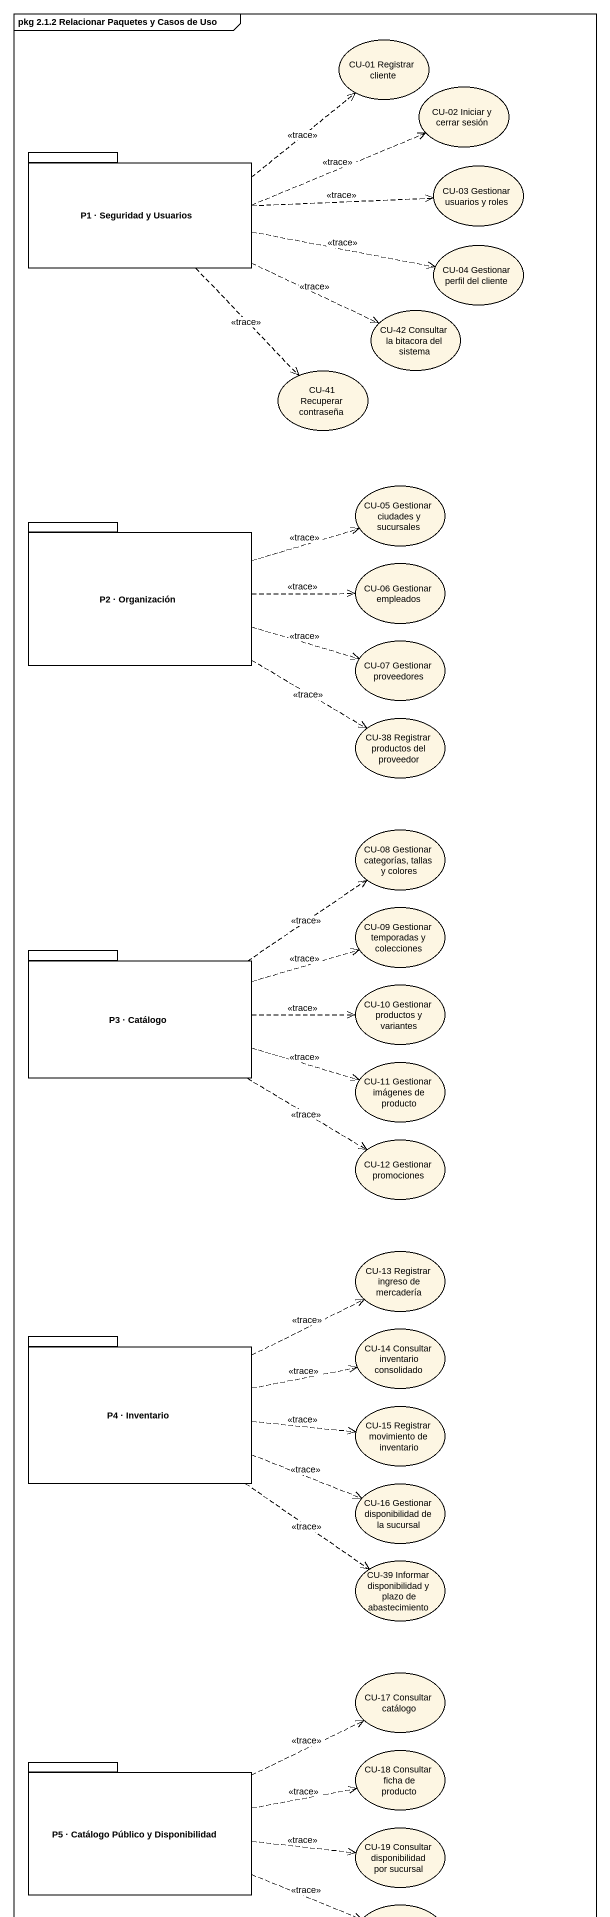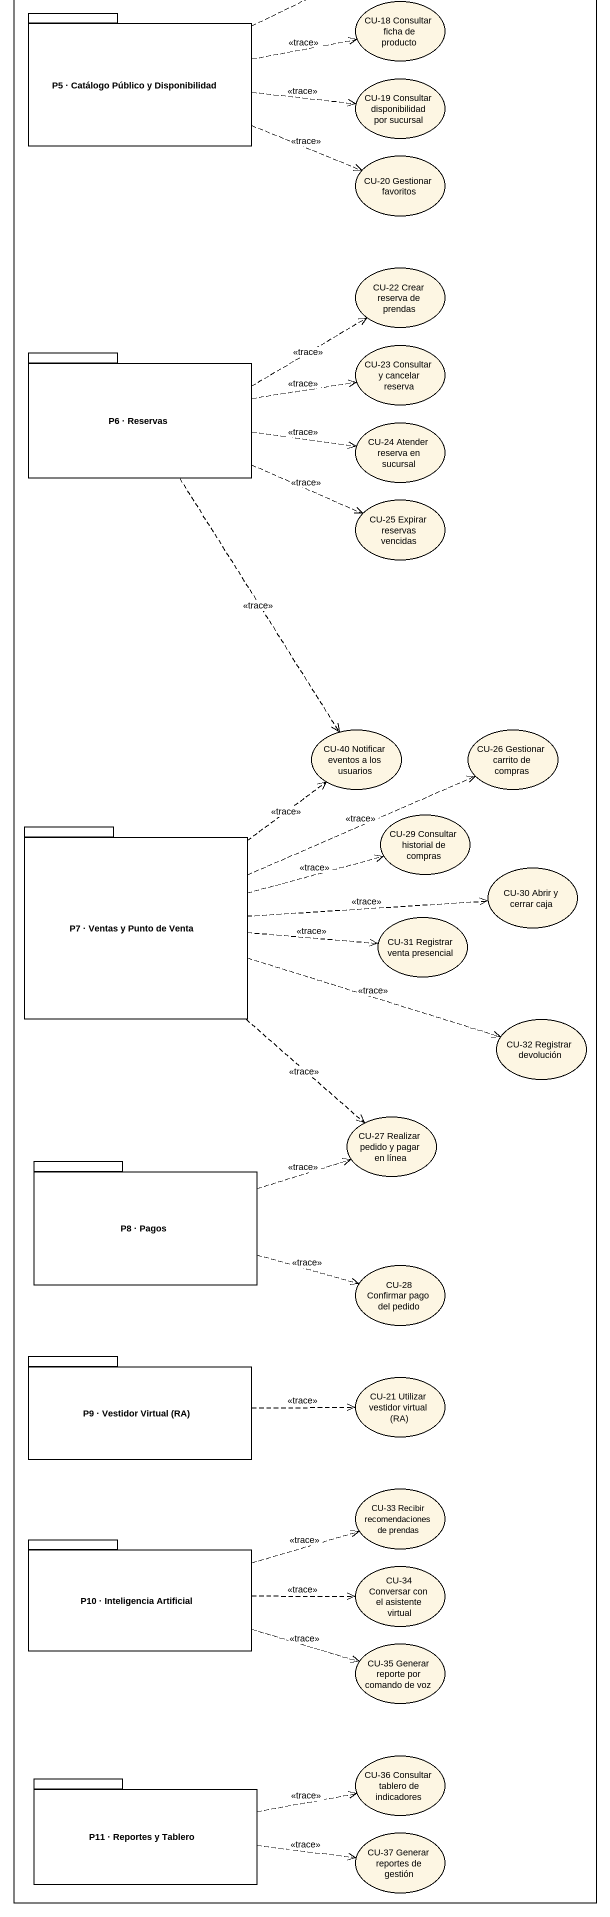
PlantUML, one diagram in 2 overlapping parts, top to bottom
@startuml
mainframe pkg 2.1.2 Relacionar Paquetes y Casos de Uso
usecase "CU-01 Registrar cliente" as CU_01_Registrar_cliente
usecase "CU-02 Iniciar y cerrar sesión" as CU_02_Iniciar_y_cerrar
package "P1 · Seguridad y Usuarios" as P1_Seguridad_y_Usuarios {
}
usecase "CU-03 Gestionar usuarios y roles" as CU_03_Gestionar_usuarios_y
usecase "CU-04 Gestionar perfil del cliente" as CU_04_Gestionar_perfil_del
usecase "CU-42 Consultar la bitacora del sistema" as CU_42_Consultar_la_bitacora
usecase "CU-41 Recuperar contraseña" as CU_41_Recuperar_contraseña
usecase "CU-05 Gestionar ciudades y sucursales" as CU_05_Gestionar_ciudades_y
package "P2 · Organización" as P2_Organización {
}
usecase "CU-06 Gestionar empleados" as CU_06_Gestionar_empleados
usecase "CU-07 Gestionar proveedores" as CU_07_Gestionar_proveedores
usecase "CU-38 Registrar productos del proveedor" as CU_38_Registrar_productos
usecase "CU-08 Gestionar categorías, tallas y colores" as CU_08_Gestionar_categorías
usecase "CU-09 Gestionar temporadas y colecciones" as CU_09_Gestionar_temporadas
package "P3 · Catálogo" as P3_Catálogo {
}
usecase "CU-10 Gestionar productos y variantes" as CU_10_Gestionar_productos_y
usecase "CU-11 Gestionar imágenes de producto" as CU_11_Gestionar_imágenes_de
usecase "CU-12 Gestionar promociones" as CU_12_Gestionar_promociones
usecase "CU-13 Registrar ingreso de mercadería" as CU_13_Registrar_ingreso_de
package "P4 · Inventario" as P4_Inventario {
}
usecase "CU-14 Consultar inventario consolidado" as CU_14_Consultar_inventario
usecase "CU-15 Registrar movimiento de inventario" as CU_15_Registrar_movimiento
usecase "CU-16 Gestionar disponibilidad de la sucursal" as CU_16_Gestionar
usecase "CU-39 Informar disponibilidad y plazo de abastecimiento" as CU_39_Informar
usecase "CU-17 Consultar catálogo" as CU_17_Consultar_catálogo
usecase "CU-18 Consultar ficha de producto" as CU_18_Consultar_ficha_de
package "P5 · Catálogo Público y Disponibilidad" as P5_Catálogo_Público_y {
}
usecase "CU-19 Consultar disponibilidad por sucursal" as CU_19_Consultar
usecase "CU-20 Gestionar favoritos" as CU_20_Gestionar_favoritos
usecase "CU-22 Crear reserva de prendas" as CU_22_Crear_reserva_de
usecase "CU-23 Consultar y cancelar reserva" as CU_23_Consultar_y_cancelar
package "P6 · Reservas" as P6_Reservas {
}
usecase "CU-24 Atender reserva en sucursal" as CU_24_Atender_reserva_en
usecase "CU-25 Expirar reservas vencidas" as CU_25_Expirar_reservas
usecase "CU-40 Notificar eventos a los usuarios" as CU_40_Notificar_eventos_a
usecase "CU-26 Gestionar carrito de compras" as CU_26_Gestionar_carrito_de
usecase "CU-29 Consultar historial de compras" as CU_29_Consultar_historial
package "P7 · Ventas y Punto de Venta" as P7_Ventas_y_Punto_de_Venta {
}
usecase "CU-30 Abrir y cerrar caja" as CU_30_Abrir_y_cerrar_caja
usecase "CU-31 Registrar venta presencial" as CU_31_Registrar_venta
usecase "CU-32 Registrar devolución" as CU_32_Registrar_devolución
usecase "CU-27 Realizar pedido y pagar en línea" as CU_27_Realizar_pedido_y
package "P8 · Pagos" as P8_Pagos {
}
usecase "CU-28 Confirmar pago del pedido" as CU_28_Confirmar_pago_del
package "P9 · Vestidor Virtual (RA)" as P9_Vestidor_Virtual_RA {
}
usecase "CU-21 Utilizar vestidor virtual (RA)" as CU_21_Utilizar_vestidor
usecase "CU-33 Recibir recomendaciones de prendas" as CU_33_Recibir
package "P10 · Inteligencia Artificial" as P10_Inteligencia_Artificial {
}
usecase "CU-34 Conversar con el asistente virtual" as CU_34_Conversar_con_el
usecase "CU-35 Generar reporte por comando de voz" as CU_35_Generar_reporte_por
package "P11 · Reportes y Tablero" as P11_Reportes_y_Tablero {
}
usecase "CU-36 Consultar tablero de indicadores" as CU_36_Consultar_tablero_de
usecase "CU-37 Generar reportes de gestión" as CU_37_Generar_reportes_de
P1_Seguridad_y_Usuarios .right.> CU_01_Registrar_cliente : <<trace>>
P1_Seguridad_y_Usuarios .right.> CU_02_Iniciar_y_cerrar : <<trace>>
P1_Seguridad_y_Usuarios .right.> CU_03_Gestionar_usuarios_y : <<trace>>
P1_Seguridad_y_Usuarios .right.> CU_04_Gestionar_perfil_del : <<trace>>
P1_Seguridad_y_Usuarios .right.> CU_42_Consultar_la_bitacora : <<trace>>
P1_Seguridad_y_Usuarios ..> CU_41_Recuperar_contraseña : <<trace>>
P2_Organización .right.> CU_05_Gestionar_ciudades_y : <<trace>>
P2_Organización .right.> CU_06_Gestionar_empleados : <<trace>>
P2_Organización .right.> CU_07_Gestionar_proveedores : <<trace>>
P2_Organización .right.> CU_38_Registrar_productos : <<trace>>
P3_Catálogo .right.> CU_08_Gestionar_categorías : <<trace>>
P3_Catálogo .right.> CU_09_Gestionar_temporadas : <<trace>>
P3_Catálogo .right.> CU_10_Gestionar_productos_y : <<trace>>
P3_Catálogo .right.> CU_11_Gestionar_imágenes_de : <<trace>>
P3_Catálogo .right.> CU_12_Gestionar_promociones : <<trace>>
P4_Inventario .right.> CU_13_Registrar_ingreso_de : <<trace>>
P4_Inventario .right.> CU_14_Consultar_inventario : <<trace>>
P4_Inventario .right.> CU_15_Registrar_movimiento : <<trace>>
P4_Inventario .right.> CU_16_Gestionar : <<trace>>
P4_Inventario ..> CU_39_Informar : <<trace>>
P5_Catálogo_Público_y .right.> CU_17_Consultar_catálogo : <<trace>>
P5_Catálogo_Público_y .right.> CU_18_Consultar_ficha_de : <<trace>>
P5_Catálogo_Público_y .right.> CU_19_Consultar : <<trace>>
P5_Catálogo_Público_y .right.> CU_20_Gestionar_favoritos : <<trace>>
P6_Reservas .right.> CU_22_Crear_reserva_de : <<trace>>
P6_Reservas .right.> CU_23_Consultar_y_cancelar : <<trace>>
P6_Reservas .right.> CU_24_Atender_reserva_en : <<trace>>
P6_Reservas .right.> CU_25_Expirar_reservas : <<trace>>
P6_Reservas ..> CU_40_Notificar_eventos_a : <<trace>>
P7_Ventas_y_Punto_de_Venta .up.> CU_40_Notificar_eventos_a : <<trace>>
P7_Ventas_y_Punto_de_Venta .right.> CU_26_Gestionar_carrito_de : <<trace>>
P7_Ventas_y_Punto_de_Venta .right.> CU_29_Consultar_historial : <<trace>>
P7_Ventas_y_Punto_de_Venta .right.> CU_30_Abrir_y_cerrar_caja : <<trace>>
P7_Ventas_y_Punto_de_Venta .right.> CU_31_Registrar_venta : <<trace>>
P7_Ventas_y_Punto_de_Venta .right.> CU_32_Registrar_devolución : <<trace>>
P7_Ventas_y_Punto_de_Venta ..> CU_27_Realizar_pedido_y : <<trace>>
P8_Pagos .right.> CU_27_Realizar_pedido_y : <<trace>>
P8_Pagos .right.> CU_28_Confirmar_pago_del : <<trace>>
P9_Vestidor_Virtual_RA .right.> CU_21_Utilizar_vestidor : <<trace>>
P10_Inteligencia_Artificial .right.> CU_33_Recibir : <<trace>>
P10_Inteligencia_Artificial .right.> CU_34_Conversar_con_el : <<trace>>
P10_Inteligencia_Artificial .right.> CU_35_Generar_reporte_por : <<trace>>
P11_Reportes_y_Tablero .right.> CU_36_Consultar_tablero_de : <<trace>>
P11_Reportes_y_Tablero .right.> CU_37_Generar_reportes_de : <<trace>>
@enduml
